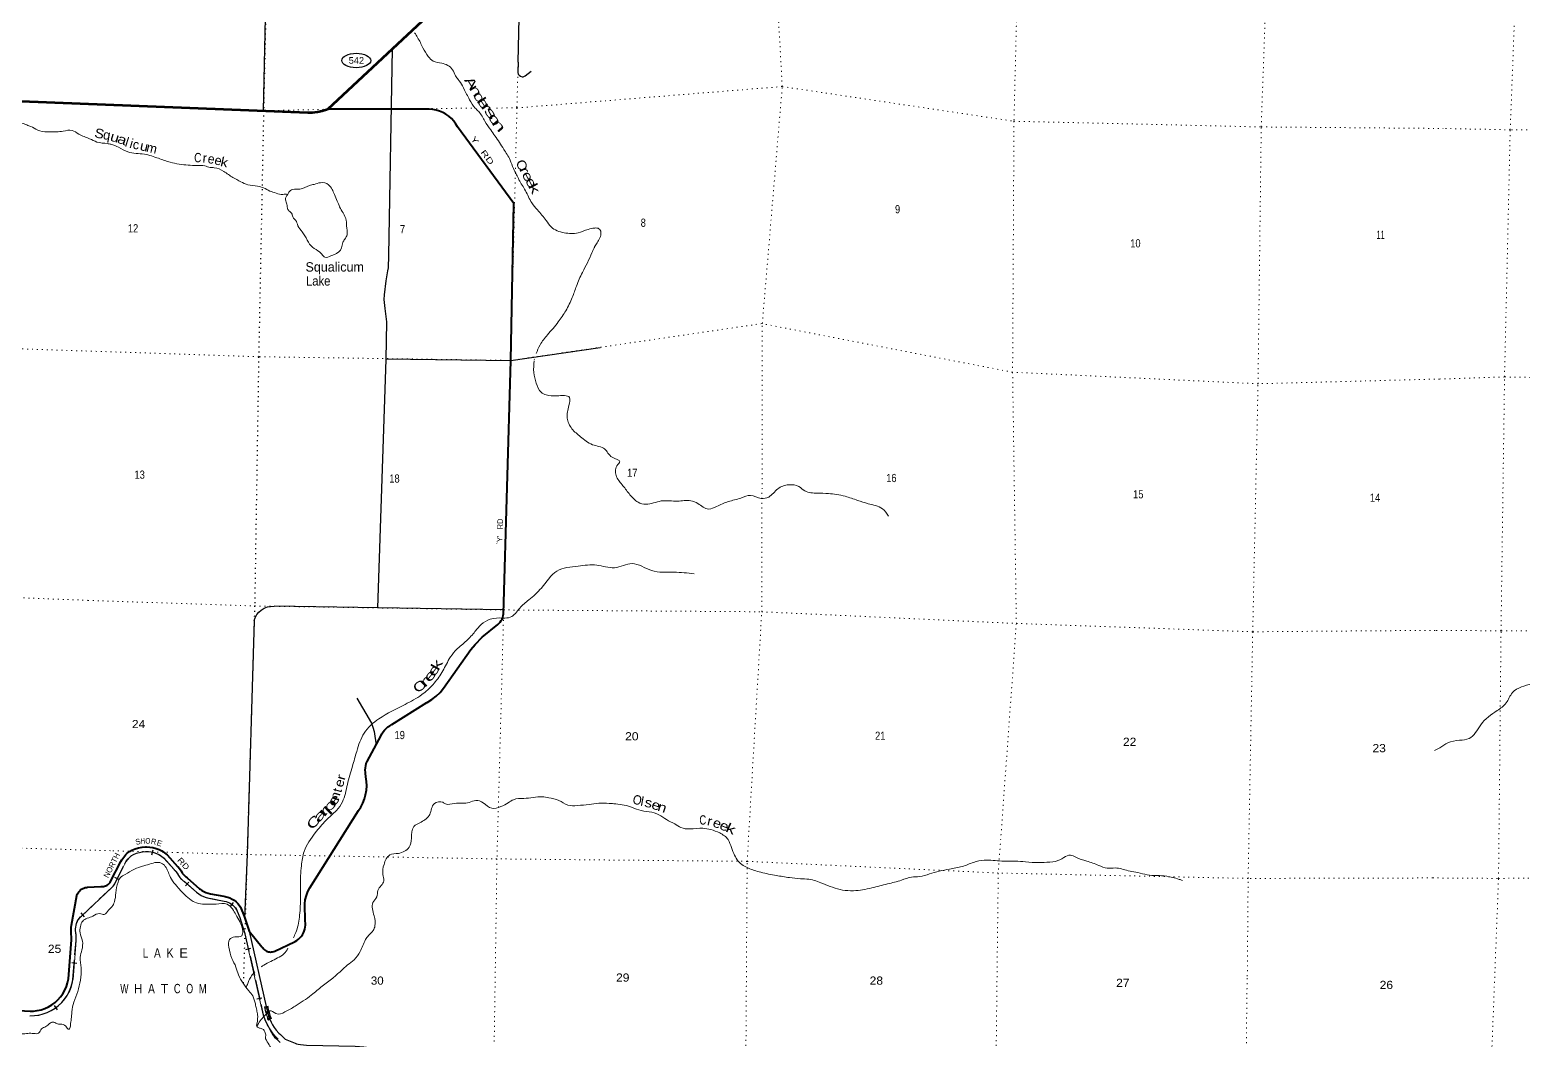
# Model space of a CAD drawing. Header units: feet. Extents: x -489137 to -242534, y 368785 to 558127.
# Drawn here: x -334415 to -302494, y 461927 to 483502 of the extents above; entities that cross this region are included whole.
import ezdxf
from ezdxf.enums import TextEntityAlignment as Align

# ---------------------------------------------------------------- set-up
doc = ezdxf.new("R2010")
doc.units = ezdxf.units.FT
doc.header["$LTSCALE"] = 70
doc.header["$PDMODE"] = 32
doc.header["$PDSIZE"] = 35
doc.linetypes.add('DOTTED', pattern=[1.5, 0.3, -1.2])
doc.linetypes.add('LONG_DASHED', pattern=[7.5, 6, -1.5])
for name, color, linetype, lineweight in [('17', 7, 'Continuous', 25), ('23', 7, 'Continuous', 70), ('26', 7, 'Continuous', 40), ('27', 7, 'Continuous', 13), ('29', 7, 'Continuous', 25), ('31', 7, 'Continuous', 13), ('39', 7, 'Continuous', 13), ('6', 7, 'DOTTED', 25), ('63', 7, 'Continuous', 25), ('7', 7, 'DOTTED', 13)]:
    doc.layers.add(name, color=color, linetype=linetype, lineweight=lineweight)
doc.layers.add('41', color=7, linetype='Continuous')

msp = doc.modelspace()

# ---------------------------------------------------------------- linework, layer by layer
at = {"layer": '17'}
msp.add_ellipse((-327433.72, 482846.91), major_axis=(-309.24, 1), ratio=0.500121, dxfattribs=at)
at = {"layer": '23'}
msp.add_lwpolyline([(-334601.23, 481975.7), (-328467.76, 481736.62), (-328365.94, 481736.94), (-328264.7, 481747.9), (-328165.17, 481769.37), (-328068.43, 481801.14), (-328032, 481816.1), (-323897.71, 485678.06), (-318688.43, 490623.81), (-317316.87, 491971.89), (-317178.91, 492112.82)], dxfattribs=at)
at = {"layer": '26'}
for points in [[(-329428.16, 463866.96), (-329412.22, 463850.19), (-329394.61, 463835.19), (-329375.54, 463822.11), (-329355.2, 463811.1), (-329333.82, 463802.27), (-329311.63, 463795.72), (-329288.88, 463791.53), (-329265.82, 463789.74), (-329242.7, 463790.38), (-329222.28, 463793.09), (-329197.24, 463798.86), (-329172.28, 463810.67), (-328755.12, 464008.02), (-328739.47, 464015.83), (-328702.7, 464037.68), (-328668.41, 464063.26), (-328636.98, 464092.28), (-328608.76, 464124.43), (-328584.06, 464159.35), (-328563.14, 464196.67), (-328546.24, 464235.96), (-328533.53, 464276.81), (-328525.17, 464318.76), (-328521.23, 464361.36), (-328521.77, 464404.13), (-328526.78, 464446.61), (-328535.58, 464821.14), (-328522.98, 464907.47), (-328500.67, 464995.75), (-328469.26, 465081.22), (-328429.08, 465162.93), (-327386.48, 466817.69), (-327338.94, 466889.08), (-327294.25, 466973.25), (-327258.6, 467061.63), (-327232.39, 467153.26), (-327215.9, 467247.12), (-327209.31, 467342.19), (-327212.7, 467437.43), (-327226.02, 467531.79), (-327233.84, 467610.77), (-327237.04, 467634.02), (-327239.71, 467680.11), (-327237.55, 467726.21), (-327230.58, 467771.84), (-327218.88, 467816.49), (-327202.58, 467859.67), (-326898.89, 468421.51), (-326883.62, 468452.58), (-326858.27, 468494.27), (-326828.7, 468533.08), (-326795.24, 468568.59), (-326758.25, 468600.4), (-326718.14, 468628.18), (-326675.34, 468651.6), (-325922.44, 469123), (-325918.85, 469124.95), (-325818.96, 469186.25), (-325726.02, 469257.67), (-325641.05, 469338.41), (-325564.99, 469427.58), (-324979.04, 470255.33), (-324891.3, 470362.07), (-324737, 470520.22), (-324403.96, 470790.47), (-324381.33, 470812.26), (-324355.94, 470841.81), (-324333.79, 470873.85), (-324315.1, 470908.03), (-324300.09, 470943.97), (-324288.91, 470981.29), (-324281.7, 471019.57), (-324126.83, 476435.55), (-324064.35, 479787.69), (-325269.41, 481431.11), (-325304.02, 481489.2), (-325348.7, 481549.62), (-325399.45, 481605.04), (-325455.71, 481654.84), (-325516.88, 481698.5), (-325582.27, 481735.52), (-325651.17, 481765.5), (-325722.83, 481788.12), (-325796.46, 481803.12), (-325871.26, 481810.35), (-325946.4, 481809.71), (-328030.01, 481805.97)], [(-334895.17, 462551.04), (-334409.76, 462527.31), (-334339.54, 462528.49), (-334255.73, 462537.97), (-334173.38, 462556.17), (-334093.38, 462582.87), (-334016.6, 462617.79), (-333943.9, 462660.54), (-333876.07, 462710.65), (-333813.84, 462767.59), (-333757.91, 462830.71), (-333708.88, 462899.34), (-333667.3, 462972.71), (-333633.61, 463050.03), (-333608.19, 463130.45), (-333591.31, 463213.08), (-333523.56, 464046.91), (-333523.31, 464093.59), (-333530.31, 464190.29), (-333531.59, 464201.66), (-333534.32, 464256.91), (-333531.25, 464312.14), (-333522.43, 464366.75), (-333410.85, 464998.01), (-333407.49, 465007.5), (-333396.57, 465032.44), (-333383.12, 465056.1), (-333367.26, 465078.22), (-333349.17, 465098.56), (-333329.06, 465116.9), (-333307.14, 465133.04), (-333283.66, 465146.8), (-333258.86, 465158.03), (-333233.03, 465166.61), (-333206.44, 465172.44), (-333179.39, 465175.45), (-332898.58, 465189.46), (-332873.23, 465190.73), (-332848.58, 465191.26), (-332837.03, 465192.17), (-332816.38, 465196.01), (-332796.25, 465201.98), (-332776.85, 465210.02), (-332758.39, 465220.05), (-332741.09, 465231.95), (-332725.12, 465245.59), (-332710.67, 465260.83), (-332697.89, 465277.5), (-332686.92, 465295.4), (-332470.77, 465721.88), (-332448.68, 465760.81), (-332407.72, 465820.56), (-332360.74, 465875.7), (-332333.26, 465901.84), (-332308.23, 465925.64), (-332283.26, 465939.51), (-332236.04, 465965.09), (-332165.02, 465994.42), (-332091.32, 466016.17), (-332015.75, 466030.1), (-331939.14, 466036.05), (-331920.82, 466036.39), (-331851.75, 466033.07), (-331783.41, 466022.55), (-331716.54, 466004.95), (-331651.88, 465980.45), (-331590.14, 465949.33), (-331531.99, 465911.92), (-331478.06, 465868.64), (-331256.21, 465618.97), (-331252.78, 465615.55), (-331215.03, 465573.22), (-331181.9, 465527.18), (-331153.77, 465477.92), (-331136.45, 465454.25), (-331110.02, 465424.27), (-331080.6, 465397.22), (-331048.52, 465373.38), (-330785.04, 465143.49), (-330775.53, 465135.53), (-330735.83, 465106.48), (-330693.31, 465081.74), (-330648.44, 465061.58), (-330601.7, 465046.22), (-330553.62, 465035.83), (-330265.32, 464981.7), (-330240.1, 464976.97), (-330215.32, 464971.19), (-330183.48, 464963.21), (-330135.25, 464945.59), (-330089.13, 464923.02), (-330045.61, 464895.76), (-330005.19, 464864.09), (-329968.3, 464828.38), (-329935.34, 464789), (-329906.68, 464746.39), (-329830.41, 464557.89), (-329726.25, 464235.7), (-329452.05, 463900.84), (-329442.26, 463885.29), (-329428.16, 463866.96)]]:
    msp.add_lwpolyline(points, dxfattribs=at)
at = {"layer": '29'}
for p, q in [((-326661.96, 483099.4), (-326741.11, 478676.42)), ((-324279.34, 471101.84), (-329187.54, 471180.27))]:
    msp.add_line(p, q, dxfattribs=at)
for points in [[(-323971.64, 482808.49), (-323918.58, 485018.1), (-323908.31, 485665.07), (-323866.67, 487012.02), (-323783.04, 492333.79)], [(-329415.14, 481773.77), (-329301.13, 487097.48), (-329280.4, 487805.94)], [(-323971.64, 482808.49), (-323977.48, 482588.53), (-323968.75, 482557.96), (-323946.93, 482531.76), (-323918.56, 482509.93), (-323883.65, 482499.01), (-323859.65, 482501.2), (-323820.37, 482518.66), (-323691.63, 482616.91)], [(-326741.11, 478676.42), (-326752.84, 478417.39), (-326761.58, 478347.53), (-326800.85, 478137.93), (-326837.96, 477836.63), (-326840.14, 477738.38), (-326824.07, 477549.11)], [(-326824.07, 477549.11), (-326786.63, 477257.48), (-326803.64, 476455.89), (-326977.45, 471150.41)], [(-326805.62, 476468.04), (-324126.83, 476435.55), (-322214.37, 476711.08)], [(-329616.09, 470873.34), (-329596.23, 470934.56), (-329556.96, 471002.24), (-329519.86, 471054.64), (-329465.31, 471100.48), (-329406.4, 471139.78), (-329334.39, 471165.98), (-329268.93, 471176.9), (-329187.54, 471180.27)], [(-329616.09, 470873.34), (-329769.05, 465873.53), (-329820.39, 464510.21)], [(-327420.53, 469212.61), (-327106.51, 468681.5), (-327075.96, 468594.17), (-327049.78, 468506.84), (-327006.14, 468214.29)], [(-329726.25, 464235.7), (-329357.96, 462622.8), (-329335.3, 462516.99), (-329327.75, 462490.79), (-329310.13, 462429.33), (-329283.71, 462356.31)], [(-329283.71, 462356.31), (-329256.93, 462292.31), (-329224.2, 462232.28), (-329189.28, 462177.69), (-329146.73, 462120.93), (-329086.73, 462054.34), (-329055.09, 462024.87), (-328953.83, 461927.62)], [(-328953.83, 461927.62), (-328742.22, 461838.69), (-328709.5, 461827.77), (-328676.79, 461819.05), (-328624.44, 461812.5), (-328495.75, 461801.58), (-327453.14, 461775.39), (-327274.28, 461762.31), (-327213.21, 461755.76), (-327082.34, 461731.75), (-326910.03, 461690.29), (-326794.42, 461653.18), (-326657.01, 461592.08), (-326480.33, 461491.69), (-325930.68, 461166.52), (-325821.61, 461090.14), (-325616.58, 460906.82), (-325319.94, 460627.48), (-325208.7, 460540.19), (-325123.63, 460479.08), (-324918.6, 460369.96)]]:
    msp.add_lwpolyline(points, dxfattribs=at)
at = {"layer": '29', "linetype": 'DOTTED', "lineweight": 100}
msp.add_arc((-328204.5, 462802.87), 1169.01, 188.91937, 202.46808, dxfattribs=at)
at = {"layer": '31'}
for p, q in [((-329394.46, 462617.38), (-329320.43, 462629.43)), ((-329384.99, 462610.81), (-329326.75, 462620.29)), ((-329248.03, 462370.57), (-329317.35, 462341.94)), ((-329257.97, 462375.11), (-329312.51, 462352.59))]:
    msp.add_line(p, q, dxfattribs=at)
for radius, start, end in [(1204.01, 188.91939, 202.4681), (1196.01, 189.24082, 202.11632), (1137.01, 189.24052, 202.09935), (1129.01, 188.91931, 202.46802)]:
    msp.add_arc((-328204.5, 462802.87), radius, start, end, dxfattribs=at)
msp.add_point((-329312.51, 462352.59), dxfattribs=at)
at = {"layer": '39'}
msp.add_line((-323624.42, 476453.73), (-323624.04, 476461.44), dxfattribs=at)
for points in [[(-323584.52, 476580.62), (-323501.99, 476767.66), (-323341.26, 476983.77), (-323111.47, 477262.43), (-322950.66, 477498.79), (-322811.97, 477781.77), (-322724.04, 478024.43), (-322595.44, 478317.56), (-322487.39, 478523.72), (-322393.5, 478735.99), (-322346.55, 478841.11), (-322334.32, 478865.36), (-322281.37, 478950.23), (-322224.3, 479055.32), (-322199.58, 479174.68), (-322241.84, 479249.71), (-322332.9, 479266.18), (-322474.74, 479236.25), (-322689.64, 479162.01), (-322985.27, 479164.94), (-323264.26, 479289.28), (-323369.06, 479427.25), (-323558.6, 479652.54), (-323679.57, 479802.71), (-323814.31, 480064.27), (-323953.19, 480299.52), (-324003.44, 480404.94), (-324071.81, 480538.75), (-324144.07, 480719.14), (-324276.9, 480948.3), (-324466.22, 481236.34), (-324556.89, 481362.13), (-324681.78, 481548.75), (-324814.69, 481755.64), (-324889.34, 481830.77), (-325008.18, 482009.28), (-325072.56, 482126.89), (-325163.04, 482305.31), (-325253.67, 482443.24), (-325310.11, 482518.32), (-325374.44, 482650.1), (-325477.37, 482743.53), (-325604.77, 482790.48), (-325784.84, 482833.54), (-325891.8, 482933.06), (-326006.56, 483119.66), (-326121.2, 483338.64), (-326184.22, 483439.63)], [(-334608.12, 481510.83), (-334585.78, 481508.28), (-334482.45, 481469.43), (-334391.45, 481436.77), (-334247.95, 481359.4), (-334045.6, 481322.34), (-333847.15, 481323.76), (-333703.34, 481337.49), (-333510.92, 481353.1), (-333367.44, 481273.71), (-333136.95, 481175.83), (-332981.28, 481104.5), (-332756.64, 481071.43), (-332679.75, 481057.02), (-332517.99, 480991.75), (-332315.85, 480893.96), (-331965.72, 480844.3), (-331664.32, 480756.33), (-331413.53, 480672.56), (-331027, 480610.65), (-330848.84, 480602.01), (-330672.71, 480593.37), (-330561.45, 480562.67), (-330472.38, 480556.32), (-330266.12, 480476.74), (-330072.2, 480346.59), (-329904.45, 480257), (-329750.79, 480191.75), (-329546.39, 480158.74), (-329414.9, 480123.92), (-329281.5, 480056.71), (-329145.99, 480011.76), (-329006.38, 479980.96), (-328947.62, 479992.93), (-328897.04, 479980.63)], [(-328899.06, 479980.64), (-328878.64, 480029.16), (-328791.36, 480089.62), (-328637.45, 480095.22), (-328432.65, 480175.57), (-328335.37, 480199.57), (-328195.53, 480235.58), (-328027.62, 480192.55), (-327949.01, 480091.09), (-327900.78, 479985.68), (-327840.54, 479843.79), (-327788.33, 479720.14), (-327715.9, 479588.34), (-327647.61, 479430.23), (-327639.92, 479314.82), (-327630.48, 479122.47), (-327677.38, 479029.5), (-327722.18, 478958.78), (-327748.92, 478839.43), (-327899.26, 478700.21), (-327974.28, 478672.1), (-328101.96, 478640.1), (-328154.44, 478684.79), (-328218.99, 478755.84), (-328366.46, 478853.46), (-328481.33, 479007.67), (-328588.03, 479184.11), (-328680.7, 479315.98), (-328730.91, 479433.54), (-328783.36, 479488.36), (-328807.39, 479565.36), (-328873.96, 479636.42), (-328906.18, 479687.13), (-328910.01, 479747.87), (-328942.06, 479847.16), (-328941.8, 479920.04), (-328903.18, 479974.19)], [(-316047.21, 473107.07), (-316180.29, 473265.38), (-316485.66, 473373.6), (-316708.15, 473443.11), (-316977.14, 473533.01), (-317335.34, 473590.78), (-317566.15, 473597.56), (-317839.33, 473649.01), (-317964.55, 473738.46), (-318183.1, 473777.6), (-318416.27, 473689.24), (-318611.28, 473515.74), (-318771.35, 473485.86), (-318999.93, 473549.32), (-319206.67, 473493.27), (-319476.24, 473419.19), (-319725.68, 473312.67), (-319893.93, 473258.52), (-320126.37, 473376.65), (-320276, 473437.84), (-320559.51, 473428.58), (-320909.81, 473431.68), (-321240.12, 473359.81), (-321403.98, 473402.83), (-321579.57, 473565.31), (-321728.73, 473756.06), (-321863.72, 473948.79), (-321856.81, 474183.59), (-321795.76, 474270.45), (-321957.41, 474366.09), (-322120.8, 474542.71), (-322379.66, 474634.6), (-322636.21, 474805.43), (-322819.88, 474974.01), (-322922.33, 475205.1), (-322884.94, 475472.2), (-322872.19, 475642.21), (-323143.4, 475677.46), (-323370.1, 475700.42), (-323479.25, 475755.41), (-323581.82, 475952.09), (-323637.71, 476181.01), (-323625.76, 476426.16)], [(-328778.12, 464092.3), (-328726.07, 464204.29), (-328649.99, 464532.01), (-328626.37, 464914.54), (-328629.39, 465206.06), (-328607.63, 465633.13), (-328547.82, 465938.62), (-328309.5, 466336.69), (-328081.78, 466603.21), (-327858.28, 466817.11), (-327730.08, 466996.88), (-327623.45, 467373.09), (-327516.79, 467761.44), (-327422.52, 468078.97), (-327267.26, 468467.17), (-326948.26, 468775.92), (-326390.33, 469083.94), (-326031.19, 469291.35), (-325789.46, 469509.24), (-325604.3, 469761.72), (-325443.3, 470054.76), (-325315.12, 470228.46), (-325101.84, 470418.1), (-324912.82, 470615.91), (-324760.34, 470789.53), (-324565.55, 470904.33), (-324292.1, 470929.81), (-324138.15, 470945.53), (-323937, 471141.28), (-323741.99, 471316.8), (-323471.78, 471571.04), (-323140.45, 471932.39), (-322686.5, 472038.29), (-322289.55, 472061.36), (-321909.07, 472005.54), (-321532.14, 472091.44), (-321117.56, 471944.41), (-320637.79, 471908.53), (-320206.6, 471876.85)], [(-304369.87, 468094.17), (-304257.19, 468156.51), (-304083.04, 468262.03), (-303835.27, 468315.37), (-303628.27, 468353.4), (-303381.2, 468647.56), (-303026.78, 468951.54), (-302835.16, 469115.37), (-302702.93, 469335.11), (-302510.24, 469456.41), (-302071.45, 469556.22), (-301777.63, 469590.36), (-301400.27, 469655.07), (-301101.68, 469721.48), (-300758.31, 469712.05), (-300503.55, 469716.68), (-300228.57, 469811.93), (-300021.12, 469870.18), (-299856.79, 469716.9), (-299614.11, 469723.81), (-299315.81, 469687.02), (-299042.02, 469638.63), (-298768.53, 469667.13), (-298456.62, 469696.83), (-298132.2, 469653.41), (-297924.08, 469650.95), (-297714.8, 469610.01), (-297550.05, 469565.99), (-297460.64, 469497.29), (-297365.25, 469424.41), (-297181.31, 469244.39), (-297083.68, 469181.58), (-296894.15, 469161.31), (-296688.95, 469118.44), (-296536.56, 468973.5), (-296435.31, 468801.34), (-296251.37, 468621.33), (-296109.34, 468555.54), (-295938.58, 468509.36), (-295866.31, 468487.57), (-295767.18, 468491.5), (-295675.7, 468525.95)], [(-329296.16, 462519.84), (-329284.79, 462529.84), (-329151.34, 462474.77), (-328958.86, 462508.6), (-328741.76, 462631.42), (-328394.67, 462869.23), (-328159.11, 463058.8), (-327937.8, 463230.19), (-327759.05, 463387.54), (-327618.89, 463512.62), (-327478.77, 463625.56), (-327350.59, 463799.26), (-327232.24, 464055.99), (-327171.19, 464142.85), (-327073.62, 464249.85), (-327032.77, 464346.89), (-327052.25, 464565.58), (-327075.56, 464845.01), (-326996.15, 464968.25), (-326969.34, 465105.83), (-326843.07, 465311.93), (-326862.83, 465449.64), (-326839.81, 465662.13), (-326717.6, 465864.19), (-326533.22, 465898.04), (-326301.91, 466030.94), (-326252.64, 466221.08), (-326201.14, 466469.92), (-326046.9, 466568.64), (-325862.06, 466732.05), (-325762.02, 466962.52), (-325579.69, 466990.3), (-325525.14, 466955.72), (-325330.71, 466967.27), (-325168.71, 466968.8), (-325014.76, 466986.55), (-324876.91, 467030.66), (-324715.11, 466977.53), (-324535.31, 466861.59), (-324340.78, 466899.46), (-324180.53, 466979.94), (-324070.96, 467046.41), (-323850.15, 467072.05), (-323453.15, 467107.28), (-323317.56, 467086.62), (-323099.07, 467031.29), (-322909.09, 466929.49), (-322702.58, 466920.76), (-322451.41, 466946.31), (-322246.81, 466969.98), (-322026.11, 466967.28), (-321926.92, 466958.88), (-321568.75, 466895.02), (-321390.8, 466827.68), (-321166.18, 466786.5), (-320957.84, 466723.11), (-320794.19, 466619.37), (-320622.4, 466529.77), (-320487.01, 466450.4), (-320298.81, 466419.46), (-320017.3, 466434.8), (-319849.33, 466407.96), (-319659.25, 466334.51), (-319479.53, 466194.28), (-319409.27, 466021.99), (-319341, 465857.81), (-319262.48, 465732.06), (-319157.51, 465640.64), (-318918.95, 465534.64), (-318779.38, 465493.73), (-318447.54, 465425.91), (-318164.22, 465380.51), (-317933.46, 465357.53), (-317753.29, 465344.83), (-317455.95, 465254.85), (-317029.2, 465113.87), (-316800.44, 465101.02), (-316405.39, 465158.52), (-316068.94, 465246.56), (-315771.01, 465324.6), (-315554.12, 465390.74), (-315381.96, 465402.36), (-315173.19, 465460.42), (-314962.4, 465518.48), (-314743.56, 465562.35), (-314472.03, 465618.2), (-314230.76, 465704.51), (-313999.76, 465752.39), (-313625.22, 465735.05), (-313333.65, 465732.13), (-313121.09, 465717.31), (-312833.61, 465700.23), (-312722.23, 465705.97), (-312473.09, 465727.47), (-312298.67, 465807.91)], [(-312298.67, 465807.91), (-312154.72, 465860.1), (-312039.45, 465817.24), (-311808.92, 465731.51), (-311552.08, 465641.65), (-311368.03, 465580.36), (-311201.97, 465585.92), (-310922.74, 465528.39), (-310760.86, 465497.53), (-310568.66, 465452.4), (-310362.22, 465423.43), (-310210.37, 465420.94), (-309973.59, 465383.78), (-309829.96, 465342.85), (-309763.24, 465316.33)], [(-334742.34, 462022.4), (-334682.78, 462048.37), (-334581.57, 462039.96), (-334460.04, 462049.71), (-334328.44, 462047.28), (-334231.21, 462055.08), (-334164.06, 462150.02), (-334074.8, 462196.31), (-333993.58, 462258.82), (-333926.64, 462293.03), (-333839.69, 462258.35), (-333760.76, 462247.98), (-333647.51, 462207.15), (-333578.9, 462140.13), (-333568.76, 462146.18), (-333548.24, 462223.04), (-333529.52, 462362.66), (-333516.85, 462508.38), (-333475.61, 462718.78), (-333391.8, 462943.23), (-333334.24, 463188), (-333317.11, 463449.09), (-333340.6, 463677.92), (-333301.58, 463833.67), (-333290.78, 464023.93), (-333338.75, 464200.19), (-333334.22, 464335.81), (-333285.23, 464449.03), (-333066.16, 464557.67), (-332922.2, 464611.89), (-332823.04, 464593.37), (-332731.6, 464686.21), (-332660.48, 464756.84), (-332605.43, 464863.96), (-332576.4, 465054.16), (-332529.02, 465284.8), (-332482.12, 465375.75), (-332376.58, 465446.28), (-332187.87, 465557.04), (-331977.02, 465631.3), (-331816.89, 465679.39), (-331662.91, 465705.23), (-331557.76, 465662.4), (-331441.04, 465459.61), (-331360.58, 465309.56), (-331237.6, 465157.36), (-331072.16, 464986.8), (-330922.72, 464872.98), (-330767, 464817.85), (-330594.91, 464811.25), (-330432.92, 464812.78), (-330193.99, 464810.02), (-330082.97, 464710.49), (-330006.46, 464588.79), (-329926, 464438.74), (-329879.83, 464325.24), (-329861.91, 464238.14), (-329882.52, 464136.98), (-330028.4, 464111.11), (-330146.04, 464054.79), (-330158.77, 463890.86), (-330094.81, 463653.81), (-330006.39, 463465.27), (-329954.32, 463301.14), (-329849.65, 463124.7), (-329732.79, 462960.37), (-329648.12, 462852.82), (-329592.04, 462678.56), (-329568.1, 462577.26), (-329548.24, 462467.89), (-329540.33, 462415.23), (-329546.69, 462334.28), (-329550.93, 462281.66), (-329569.34, 462229.08), (-329545.19, 462186.49), (-329486.56, 462160), (-329419.83, 462133.48), (-329391.66, 462084.81), (-329367.65, 462001.73), (-329375.45, 461958.44), (-329374.9, 461933.88)], [(-329470.26, 463473.57), (-329412.94, 463510.02), (-329258.77, 463588.5), (-329116.77, 463662.96), (-328980.79, 463751.62), (-328894.56, 463870.89)], [(-329789.62, 463037.75), (-329770.87, 463071.83), (-329736.13, 463160.79), (-329705.51, 463229.53), (-329638.35, 463326.49), (-329603.34, 463363.48)], [(-329559.02, 462198.53), (-329488.03, 462315.88), (-329295.88, 462520.12)], [(-329375.01, 461935.84), (-329213.06, 461688.03), (-328911.59, 461461.68), (-328639.56, 461419.98), (-328500.21, 461410.15), (-328378.47, 461423.02), (-328245.7, 461469.94), (-328091.44, 461487.99), (-327963.04, 461522.9), (-327818.01, 461498.78), (-327724.95, 461498.28), (-327613.8, 461493.26), (-327516.43, 461502.75), (-327436.1, 461480.37), (-327359.32, 461476.28), (-327264.73, 461457.55), (-327200.55, 461360.87), (-327055.43, 461415.53), (-326946.41, 461406.52), (-326761.65, 461355.06), (-326591.36, 461291.87), (-326424.07, 461192.39), (-326254.48, 461102.95), (-326113.37, 461008.22), (-326004.22, 460928.5), (-325887.42, 460832.41), (-325710.24, 460724.58), (-325563.65, 460607.48), (-325435.64, 460476.74), (-325314.18, 460327.99), (-325188.68, 460179.14), (-325037.45, 460084.14), (-324826.42, 460106.71), (-324725.55, 460095.91), (-324568.53, 459990.64), (-324460.95, 459852.38), (-324298.42, 459801.51), (-324172.46, 459745.58), (-324049.21, 459663.46), (-323972.25, 459590.67), (-323861.79, 459484.64), (-323764.02, 459433.51), (-323692.42, 459387.13), (-323659.51, 459331.69), (-323576.2, 459194.08), (-323522.07, 459099.68), (-323427.24, 459014.29), (-323361.44, 458978.16), (-323271.86, 458923.21), (-323182.83, 458848.07), (-323119.59, 458791.82), (-322999.94, 458651.2), (-322899.58, 458545.45), (-322747.58, 458403.96), (-322590.29, 458308.79), (-322541.51, 458166.05), (-322495.26, 458079.95), (-322434.58, 458003.56), (-322407.63, 457952.32), (-322306.55, 457798.07), (-322224.77, 457678.68), (-322108.33, 457493.71), (-322013.15, 457345.67), (-321911.03, 457155.02), (-321851.61, 457106.95), (-321655.83, 456938.01), (-321553.08, 456846.34), (-321429.27, 456709.65), (-321299.51, 456568.76), (-321224.36, 456504.1), (-321133.68, 456414.78), (-321014.97, 456314.59), (-320957.41, 456272.63), (-320905.93, 456230.83), (-320939.03, 456203.44), (-320920.6, 456136.28), (-320831.57, 456061.14), (-320831.71, 455980.33), (-320843.93, 455901.87), (-320793.58, 455817.67), (-320804.3, 455644.22), (-320835.66, 455455.16), (-320789.95, 455348.87), (-320679.09, 455182.23), (-320622.11, 455043.31), (-320553.73, 454952.56), (-320513.98, 454850.47), (-320477.27, 454710.08), (-320475.05, 454566.58), (-320462.14, 454519.76), (-320392.65, 454394.65), (-320397.11, 454303.85), (-320318.51, 454216.88), (-320216.78, 454086.85), (-320167.32, 454045.1), (-320086.48, 453966.15), (-320024.23, 453948.3)]]:
    msp.add_spline(points, degree=3, dxfattribs=at)
at = {"layer": '6'}
msp.add_lwpolyline([(-328675.07, 507979.39), (-328762.22, 503203.64), (-328890.56, 497835.43), (-329140.3, 492491.9), (-329301.13, 487097.48), (-329415.14, 481773.77), (-329520.81, 476514.82), (-329606.49, 471186.97), (-329769.05, 465873.53), (-329849.38, 463123.07)], dxfattribs=at)
at = {"layer": '63'}
for p, q in [((-331803.17, 465866.27), (-331777.99, 465973.97)), ((-332497, 465330.58), (-332595.66, 465380.58)), ((-331086.1, 465202.46), (-331013.38, 465285.8)), ((-330125.29, 464760), (-330058.36, 464848.06)), ((-333243.66, 464545.1), (-333319.44, 464625.66)), ((-329795.48, 463846.44), (-329687.61, 463870.88)), ((-333410.23, 463546.34), (-333520.47, 463555.3)), ((-333822.41, 462556.04), (-333889.69, 462643.84)), ((-329558.21, 462786.9), (-329450.33, 462811.33))]:
    msp.add_line(p, q, dxfattribs=at)
at = {"layer": '63', "lineweight": 13}
for p, q in [((-331552.81, 465802.22), (-331330.96, 465552.55)), ((-332597.72, 465250.19), (-332381.57, 465676.67)), ((-333311.93, 464557.91), (-332661.77, 465169.5)), ((-331114.26, 465298.03), (-330850.78, 465068.14)), ((-330572.07, 464937.55), (-330258.77, 464878.73)), ((-329823.78, 464213.61), (-329422.45, 462441.48)), ((-333491.64, 463204.98), (-333423.89, 464038.81))]:
    msp.add_line(p, q, dxfattribs=at)
at = {"layer": '63', "linetype": 'LONG_DASHED'}
msp.add_lwpolyline([(-334418.04, 462428.76), (-334412.43, 462428.45), (-334317.76, 462430.87), (-334223.87, 462443.16), (-334131.77, 462465.21), (-334042.49, 462496.76), (-333956.99, 462537.46), (-333876.22, 462586.89), (-333801.06, 462644.48), (-333732.33, 462709.61), (-333670.78, 462781.57), (-333617.1, 462859.58), (-333571.86, 462942.76), (-333535.57, 463030.22), (-333508.61, 463121), (-333493.51, 463198.4), (-333492.73, 463205.09), (-333424.99, 464038.89), (-333424.71, 464043.88), (-333427.05, 464151.19), (-333432.18, 464202.59), (-333437.4, 464242.83), (-333438.39, 464283.45), (-333435.12, 464323.97), (-333427.64, 464363.91), (-333416.02, 464402.85), (-333400.39, 464440.37), (-333380.94, 464476.05), (-333357.85, 464509.49), (-333331.4, 464540.34), (-333312.69, 464558.7), (-332662.55, 465170.28), (-332635.82, 465198.55), (-332612.2, 465229.45), (-332598.68, 465250.73), (-332383.11, 465676.07), (-332351.51, 465729.24), (-332314.38, 465779.01), (-332272.27, 465824.61), (-332249.97, 465844.98), (-332197.81, 465873.74), (-332136.54, 465899.58), (-332072.92, 465918.87), (-332007.62, 465931.41), (-331941.4, 465937.05), (-331936.65, 465937.19), (-331935.93, 465937.21), (-331877.18, 465936.02), (-331818.85, 465928.68), (-331761.6, 465915.3), (-331706.06, 465896.01), (-331652.85, 465871.01), (-331602.54, 465840.59), (-331555.7, 465805.08), (-331547.77, 465798.21), (-331330.15, 465553.29), (-331325.81, 465548.71), (-331294.67, 465514.42), (-331267.25, 465477.02), (-331243.9, 465436.99), (-331242.11, 465433.47), (-331235.76, 465422.63), (-331205.5, 465382.44), (-331171.17, 465345.63), (-331133.21, 465312.61), (-331110.69, 465296.37), (-330850.06, 465068.97), (-330849.55, 465068.53), (-330802.42, 465032.1), (-330751.76, 465000.81), (-330698.11, 464974.99), (-330642.05, 464954.91), (-330584.18, 464940.8), (-330408.33, 464907.93), (-330258.57, 464879.81), (-330257.87, 464879.69), (-330217.98, 464870.31), (-330179.27, 464856.8), (-330142.19, 464839.32), (-330107.14, 464818.06), (-330074.5, 464793.25), (-330044.63, 464765.17), (-330017.86, 464734.12), (-329995.19, 464701.46), (-329923.43, 464524.09), (-329821.73, 464209.53), (-329422.19, 462445.33), (-329421.39, 462447.48), (-329379.65, 462329.36), (-329327.12, 462219.04), (-329277.65, 462119.2), (-329214.51, 462018.45), (-329178.67, 461971.49), (-329142.51, 461930.43)], dxfattribs=at)
at = {"layer": '63', "lineweight": 13}
msp.add_lwpolyline([(-329999.38, 464708.88), (-329924.46, 464523.71), (-329821.4, 464204.94)], dxfattribs=at)
at = {"layer": '63', "linetype": 'LONG_DASHED', "lineweight": 13}
msp.add_lwpolyline([(-329060.32, 461856.41), (-329142.06, 461930.35)], dxfattribs=at)
at = {"layer": '63', "lineweight": 13}
for centre, radius, start, end in [((-331858.18, 465399.94), 592.04, 130.56968, 152.27618), ((-331920.66, 465302.16), 634.12, 91.44248, 121.86855), ((-331917.93, 465375.81), 560.59, 48.25004, 91.8397), ((-331637.74, 465234.16), 441.89, 26.73313, 45.24544), ((-330837.2, 465691.39), 481.82, 213.99259, 236.39556), ((-332918.75, 465439.25), 372.57, 313.6112, 329.50521), ((-330478.55, 465499.76), 569.97, 229.29562, 260.80785), ((-330327.49, 464494.26), 390.57, 30.92849, 79.76413), ((-333050.28, 464272.55), 387.16, 132.51804, 190.39056), ((-334449.44, 464075.17), 1026.31, 358.25168, 7.13903), ((-334388.12, 463332.78), 905.75, 268.46124, 351.45727), ((-328300.92, 462775.38), 1168.41, 196.46356, 226.39388)]:
    msp.add_arc(centre, radius, start, end, dxfattribs=at)
at = {"layer": '7'}
for p, q in [((-334761.76, 471367.01), (-333173, 471307.14)), ((-332691.2, 465955.73), (-334842.73, 466016.26)), ((-308396.53, 461631.63), (-308377.02, 463267.13))]:
    msp.add_line(p, q, dxfattribs=at)
for points in [[(-323426.64, 502984.6), (-323634.79, 497606.79), (-323783.04, 492333.79), (-323866.67, 487012.02), (-323996.36, 481834.11), (-324022.81, 480739.35)], [(-319097.64, 461783.29), (-319072.16, 465727.43), (-318759.67, 471062.67), (-318747.12, 477226.66), (-318321.04, 482290.44), (-318578.05, 486910.81), (-318429.76, 492195.95), (-318490.12, 497455.41), (-318463.04, 497949.47)], [(-313069.25, 494661.9), (-313098.75, 492060.19), (-313232.64, 486839.79), (-313364.75, 481548.52), (-313393.86, 476184.07), (-313313.64, 470813.2), (-313701.05, 465478.18), (-313744.81, 461706.8)], [(-308373.34, 463274.08), (-308355.79, 465362.63), (-308258.16, 470635.78), (-308144.23, 475937.22), (-308076.21, 481427.07), (-307881.08, 486786.97), (-307811.65, 490494.26)], [(-303147.65, 461559.11), (-302999.78, 465363.23), (-302946.29, 470655.65), (-302871.56, 476085.22), (-302749.62, 481366.06), (-302541.92, 486776.57), (-302497.23, 488889.26)], [(-324430.23, 481831.08), (-323996.36, 481834.11), (-318321.04, 482290.44), (-313364.75, 481548.52), (-308076.21, 481427.07), (-304186.91, 481393.82)], [(-334601.21, 481977.15), (-329415.14, 481773.77), (-328030.01, 481805.97), (-324903.68, 481827.78)], [(-291707.02, 481198.79), (-291728.29, 481199.27), (-292086.67, 481225.8), (-297349.38, 481360.92), (-302749.62, 481366.06), (-304186.91, 481393.82)], [(-324027.35, 480551.6), (-324126.83, 476435.55), (-324279.34, 471101.84), (-324423.71, 465780.25), (-324482.33, 461861.62)], [(-304260.57, 476038.3), (-308144.23, 475937.22), (-313393.86, 476184.07), (-318758.12, 477222.79), (-324126.83, 476435.55), (-329520.81, 476514.82), (-334681.27, 476686.18)], [(-304260.57, 476038.3), (-302864.88, 476082.23), (-297447.04, 475990.53), (-292044.93, 475888.23), (-291794.77, 475881.97)], [(-333173, 471307.14), (-329606.49, 471186.97), (-324279.34, 471101.84), (-318759.67, 471062.67), (-313313.64, 470813.2), (-308258.16, 470635.78), (-304334.49, 470666.18)], [(-295043.29, 470577.72), (-297564.91, 470620.58), (-302946.29, 470655.65), (-304334.49, 470666.18)], [(-304407.3, 465372.98), (-308355.79, 465362.63), (-313701.05, 465478.18), (-319072.16, 465727.43), (-324423.71, 465780.25), (-329769.05, 465873.53), (-331251.94, 465915.24), (-332691.2, 465955.73)], [(-304407.3, 465372.98), (-302999.78, 465363.23), (-297640.46, 465425.76), (-296264.33, 465390.78)]]:
    msp.add_lwpolyline(points, dxfattribs=at)

# ---------------------------------------------------------------- texts
at = {"layer": '17', "width": 1.05}
msp.add_text('542', height=140, dxfattribs=at).set_placement((-327430.82, 482778.6), align=Align.CENTER)
at = {"layer": '27'}
for s, rotation, width, p in [('Y   RD', 306.251, 1.5, (-324994.24, 481174.22)), ('RD', 311.727, 1.25, (-331270.34, 465746.71))]:
    msp.add_text(s, height=120, rotation=rotation, dxfattribs=dict(at, width=width)).set_placement(p)
for s, rotation, p in [("`Y'   RD", 88.362, (-324309.46, 472497.87)), ('NORTH', 63.123, (-332737.86, 465361.66))]:
    msp.add_text(s, height=120, rotation=rotation, dxfattribs=at).set_placement(p)
msp.add_text('S', height=120, rotation=16.442, dxfattribs=at).set_placement((-332084.99, 466091.63), align=Align.CENTER)
for s, rotation, width, p in [('H', 4.441, 0.65, (-331994.09, 466105.12)), ('O', 357.248, 0.7, (-331893.72, 466107.11)), ('R', 351.254, 0.8, (-331774.92, 466090.82)), ('E', 342.248, 1.05, (-331660.59, 466059.98))]:
    msp.add_text(s, height=120, rotation=rotation, dxfattribs=dict(at, width=width)).set_placement(p, align=Align.CENTER)
at = {"layer": '41'}
for s, rotation, width, p in [('A', 301.34, 1.5, (-325130.73, 482429.8)), ('n', 302.87, 1.7, (-325028.66, 482255.06)), ('d', 303.102, 1.75, (-324951.87, 482116.36)), ('e', 304.022, 1.6, (-324862.33, 481982.9)), ('r', 307.644, 1.95, (-324777.93, 481860.93)), ('s', 307.694, 2, (-324716.25, 481771.22)), ('o', 307.723, 1.75, (-324630.43, 481632.61)), ('n', 310.222, 1.95, (-324551.3, 481509.11)), ('C', 291.81, 1.15, (-324027.2, 480681.13)), ('r', 296.959, 1.55, (-323954.27, 480523.33)), ('e', 297.279, 1.4, (-323899.65, 480419.31)), ('e', 297.621, 1.4, (-323826.93, 480284.21)), ('k', 297.272, 1.6, (-323761.54, 480162.4)), ('e', 55.111, 1.65, (-325768.08, 469656.89)), ('k', 60.491, 1.65, (-325678.49, 469786.07)), ('C', 33.335, 1.4, (-326139.81, 469314.63)), ('r', 44.136, 2.25, (-325981.89, 469422.82)), ('e', 50.436, 1.8, (-325867.87, 469535.4)), ('e', 74.554, 1.1, (-327722.2, 467297.53)), ('r', 74.661, 1.2, (-327680.36, 467449.15)), ('p', 43.924, 2.1, (-328047.53, 466743.52)), ('e', 52.929, 1.7, (-327911.81, 466877.23)), ('n', 73.297, 1.2, (-327817.69, 467010.02)), ('O', 347.859, 0.9, (-321533.64, 466963.28)), ('s', 348.091, 1.2, (-321279.7, 466900.46)), ('C', 50.757, 1.6, (-328366.96, 466385.09)), ('a', 48.216, 2, (-328244.97, 466533.25)), ('r', 43.838, 2.2, (-328129.12, 466661.74)), ('e', 340.787, 1.2, (-321136.42, 466866.13)), ('n', 342.358, 1.25, (-321005.71, 466816.45)), ('C', 0.122, 0.75, (-320093.08, 466513.06)), ('r', 347.928, 1.1, (-319940.39, 466502.08)), ('e', 341.762, 1.15, (-319823.87, 466477.02)), ('e', 338.043, 1.25, (-319681.47, 466427.49)), ('k', 335.93, 1.5, (-319551.78, 466373.88))]:
    msp.add_text(s, height=200, rotation=rotation, dxfattribs=dict(at, width=width)).set_placement(p)
for s, rotation, width, p in [('S', 346.55, 1.15, (-332949.96, 481189.5)), ('q', 350.326, 1.05, (-332784.52, 481157.98)), ('u', 343.19, 1.25, (-332624.57, 481111.92)), ('a', 340.343, 1.3, (-332472.08, 481063.95)), ('u', 348.086, 1.15, (-331989.9, 480916.44)), ('C', 357.226, 0.8, (-330828.01, 480671.85)), ('e', 350.567, 0.95, (-330550.75, 480645.84)), ('k', 347.138, 1.15, (-330276.65, 480577.8))]:
    msp.add_text(s, height=200, rotation=rotation, dxfattribs=dict(at, width=width)).set_placement(p, align=Align.CENTER)
for s, rotation, p in [('l', 342.024, (-332366.36, 481010.15)), ('i', 343.476, (-332267.67, 480977.43)), ('c', 353.228, (-332155.31, 480951.63)), ('m', 347.211, (-331826.74, 480877.96)), ('r', 357.177, (-330679.02, 480664.47)), ('e', 347.468, (-330407.1, 480614.74))]:
    msp.add_text(s, height=200, rotation=rotation, dxfattribs=at).set_placement(p, align=Align.CENTER)
for s, p in [('Squalicum', (-328518.78, 478335.03)), ('E', (-331215.36, 463671.21)), ('T', (-331617.91, 462908.24))]:
    msp.add_text(s, height=200, dxfattribs=at).set_placement(p)
for s, width, p in [('Lake', 0.9, (-328508.02, 478036.24)), ('L', 0.8, (-332000.4, 463671.21)), ('A', 0.8, (-331758.67, 463671.21)), ('K', 0.85, (-331491.74, 463671.21)), ('W', 0.7, (-332481.7, 462908.24)), ('H', 0.9, (-332183.27, 462908.24)), ('A', 0.8, (-331884.84, 462908.24)), ('C', 0.75, (-331335.23, 462908.24)), ('O', 0.7, (-331068.3, 462908.24)), ('M', 0.75, (-330801.37, 462908.24))]:
    msp.add_text(s, height=200, dxfattribs=dict(at, width=width)).set_placement(p)
for s, rotation, p in [('t', 74.317, (-327753.56, 467185.5)), ('l', 349.408, (-321362.37, 466919.32))]:
    msp.add_text(s, height=200, rotation=rotation, dxfattribs=at).set_placement(p)
at = {"layer": '7'}
for s, width, p in [('8', 0.85, (-321349.37, 479292.51)), ('9', 0.85, (-315909.53, 479581.53)), ('12', 0.85, (-332318.42, 479172.75)), ('7', 0.85, (-326499.12, 479152.39)), ('11', 0.65, (-305608.78, 479034.31)), ('10', 0.85, (-310877.5, 478851.8)), ('13', 0.85, (-332177.08, 473906.97)), ('17', 0.85, (-321639.49, 473947.59)), ('18', 0.85, (-326726.42, 473823.48)), ('16', 0.85, (-316097.81, 473835.48)), ('15', 0.85, (-310816.14, 473487.32)), ('14', 0.85, (-305752.18, 473415.14)), ('24', 1.1, (-332232.4, 468574.98)), ('19', 0.85, (-326614.5, 468340.82)), ('20', 1.1, (-321681.7, 468313.93)), ('21', 0.85, (-316335.99, 468325.91)), ('22', 1.1, (-311033.3, 468196.32)), ('23', 1.1, (-305696.21, 468060.54)), ('25', 1.1, (-334029.26, 463770.61)), ('30', 1.05, (-327120.77, 463091.55)), ('29', 1.1, (-321876.11, 463156.47)), ('28', 1.1, (-316451.7, 463091.28)), ('27', 1.1, (-311179.1, 463042.75)), ('26', 1.1, (-305542, 462999.18))]:
    msp.add_text(s, height=175, dxfattribs=dict(at, width=width)).set_placement(p)

doc.saveas('drawing.dxf')
